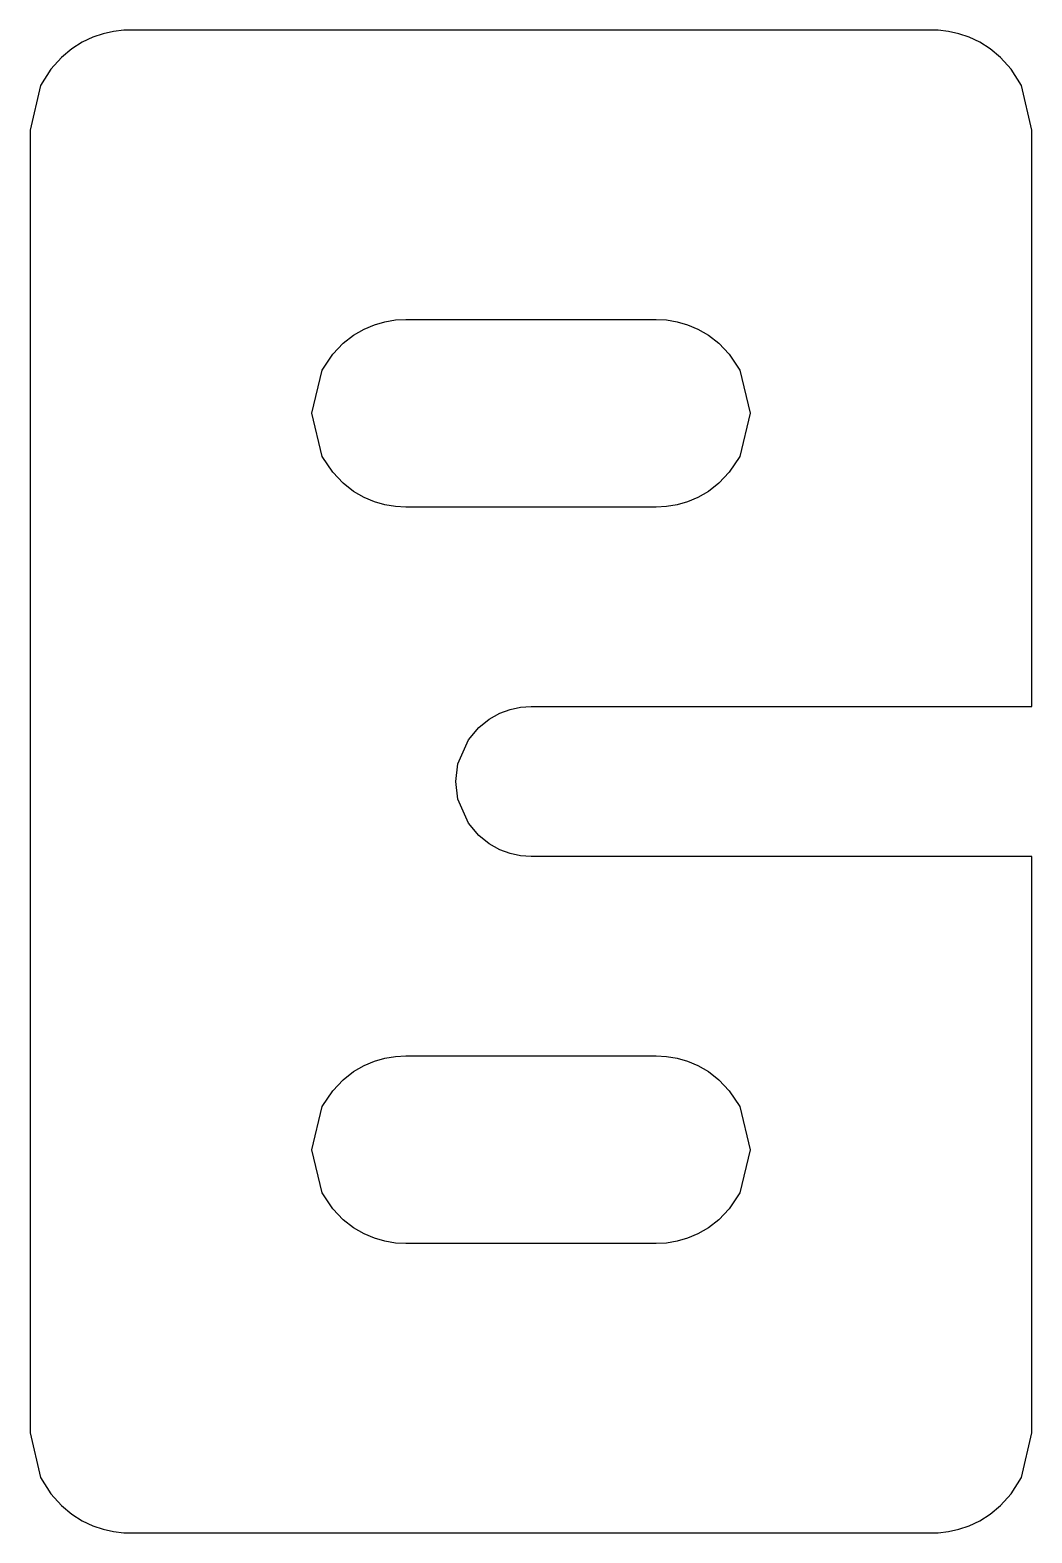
# Model space of a CAD drawing. Header units: millimetres. Extents: x -40 to 40, y -60 to 60.
import ezdxf

# ---------------------------------------------------------------- set-up
doc = ezdxf.new("R2010")
doc.units = ezdxf.units.MM

msp = doc.modelspace()

# ---------------------------------------------------------------- linework, layer by layer
at = {"layer": 'CUT_MM'}
for p, q in [((-32, 60), (-32.5, 59.98)), ((-31.67, 60), (-32, 60)), ((-30.83, 60), (-31.67, 60)), ((-30, 60), (-30.83, 60)), ((-29.17, 60), (-30, 60)), ((-28.33, 60), (-29.17, 60)), ((-27.5, 60), (-28.33, 60)), ((-26.67, 60), (-27.5, 60)), ((-25.83, 60), (-26.67, 60)), ((-25, 60), (-25.83, 60)), ((-24.17, 60), (-25, 60)), ((-23.33, 60), (-24.17, 60)), ((-22.5, 60), (-23.33, 60)), ((-21.67, 60), (-22.5, 60)), ((-20.83, 60), (-21.67, 60)), ((-20, 60), (-20.83, 60)), ((-19.17, 60), (-20, 60)), ((-18.33, 60), (-19.17, 60)), ((-17.5, 60), (-18.33, 60)), ((-16.67, 60), (-17.5, 60)), ((-15.83, 60), (-16.67, 60)), ((-15, 60), (-15.83, 60)), ((-14.17, 60), (-15, 60)), ((-13.33, 60), (-14.17, 60)), ((-12.5, 60), (-13.33, 60)), ((-11.67, 60), (-12.5, 60)), ((-10.83, 60), (-11.67, 60)), ((-10, 60), (-10.83, 60)), ((-9.17, 60), (-10, 60)), ((-8.33, 60), (-9.17, 60)), ((-7.5, 60), (-8.33, 60)), ((-6.67, 60), (-7.5, 60)), ((-6, 60), (-6.67, 60)), ((-5.83, 60), (-6, 60)), ((-5, 60), (-5.83, 60)), ((-4.17, 60), (-5, 60)), ((-3.33, 60), (-4.17, 60)), ((-2.5, 60), (-3.33, 60)), ((-1.67, 60), (-2.5, 60)), ((-0.83, 60), (-1.67, 60)), ((0, 60), (-0.83, 60)), ((0.83, 60), (0, 60)), ((1.67, 60), (0.83, 60)), ((2.5, 60), (1.67, 60)), ((3.33, 60), (2.5, 60)), ((4.17, 60), (3.33, 60)), ((5, 60), (4.17, 60)), ((5.83, 60), (5, 60)), ((6.67, 60), (5.83, 60)), ((7.5, 60), (6.67, 60)), ((8.33, 60), (7.5, 60)), ((9.17, 60), (8.33, 60)), ((10, 60), (9.17, 60)), ((10.83, 60), (10, 60)), ((11.67, 60), (10.83, 60)), ((12.5, 60), (11.67, 60)), ((13.33, 60), (12.5, 60)), ((14.17, 60), (13.33, 60)), ((15, 60), (14.17, 60)), ((15.83, 60), (15, 60)), ((16.67, 60), (15.83, 60)), ((17.5, 60), (16.67, 60)), ((18.33, 60), (17.5, 60)), ((19.17, 60), (18.33, 60)), ((20, 60), (19.17, 60)), ((20.83, 60), (20, 60)), ((21.67, 60), (20.83, 60)), ((22.5, 60), (21.67, 60)), ((23.33, 60), (22.5, 60)), ((24.17, 60), (23.33, 60)), ((25, 60), (24.17, 60)), ((25.83, 60), (25, 60)), ((26.67, 60), (25.83, 60)), ((27.5, 60), (26.67, 60)), ((28.33, 60), (27.5, 60)), ((29.17, 60), (28.33, 60)), ((30, 60), (29.17, 60)), ((30.83, 60), (30, 60)), ((31.67, 60), (30.83, 60)), ((32, 60), (31.67, 60)), ((32.5, 59.98), (32, 60)), ((-35.83, 59.02), (-36.67, 58.5)), ((-35, 59.42), (-35.83, 59.02)), ((-34.17, 59.7), (-35, 59.42)), ((-33.33, 59.89), (-34.17, 59.7)), ((-32.5, 59.98), (-33.33, 59.89)), ((33.33, 59.89), (32.5, 59.98)), ((34.17, 59.7), (33.33, 59.89)), ((35, 59.42), (34.17, 59.7)), ((35.83, 59.02), (35, 59.42)), ((36.67, 58.5), (35.83, 59.02)), ((-37.5, 57.81), (-38.33, 56.89)), ((-36.67, 58.5), (-37.5, 57.81)), ((37.5, 57.81), (36.67, 58.5)), ((38.33, 56.89), (37.5, 57.81)), ((-38.33, 56.89), (-39.17, 55.56)), ((39.17, 55.56), (38.33, 56.89)), ((-39.17, 55.56), (-40, 52)), ((40, 52), (39.17, 55.56)), ((-40, 52), (-40, 29.4)), ((40, 29.4), (40, 52)), ((-14.17, 35.64), (-13.33, 36.12)), ((-13.33, 36.12), (-12.5, 36.47)), ((-12.5, 36.47), (-11.67, 36.71)), ((-11.67, 36.71), (-10.83, 36.85)), ((-10.83, 36.85), (-10, 36.9)), ((-10, 36.9), (-9.17, 36.9)), ((-9.17, 36.9), (-8.33, 36.9)), ((-8.33, 36.9), (-7.5, 36.9)), ((-7.5, 36.9), (-6.67, 36.9)), ((-6.67, 36.9), (-6, 36.9)), ((-6, 36.9), (-5.83, 36.9)), ((-5.83, 36.9), (-5, 36.9)), ((-5, 36.9), (-4.17, 36.9)), ((-4.17, 36.9), (-3.33, 36.9)), ((-3.33, 36.9), (-2.5, 36.9)), ((-2.5, 36.9), (-1.67, 36.9)), ((-1.67, 36.9), (-0.83, 36.9)), ((-0.83, 36.9), (0, 36.9)), ((0, 36.9), (0.83, 36.9)), ((0.83, 36.9), (1.67, 36.9)), ((1.67, 36.9), (2.5, 36.9)), ((2.5, 36.9), (3.33, 36.9)), ((3.33, 36.9), (4.17, 36.9)), ((4.17, 36.9), (5, 36.9)), ((5, 36.9), (5.83, 36.9)), ((5.83, 36.9), (6.67, 36.9)), ((6.67, 36.9), (7.5, 36.9)), ((7.5, 36.9), (8.33, 36.9)), ((8.33, 36.9), (9.17, 36.9)), ((9.17, 36.9), (10, 36.9)), ((10, 36.9), (10.83, 36.85)), ((10.83, 36.85), (11.67, 36.71)), ((11.67, 36.71), (12.5, 36.47)), ((12.5, 36.47), (13.33, 36.12)), ((13.33, 36.12), (14.17, 35.64)), ((-15.83, 34.11), (-15, 34.99)), ((-15, 34.99), (-14.17, 35.64)), ((14.17, 35.64), (15, 34.99)), ((15, 34.99), (15.83, 34.11)), ((-16.67, 32.84), (-15.83, 34.11)), ((15.83, 34.11), (16.67, 32.84)), ((-17.5, 29.4), (-16.67, 32.84)), ((16.67, 32.84), (17.5, 29.4)), ((-40, 29.4), (-40, 0)), ((-16.67, 25.96), (-17.5, 29.4)), ((17.5, 29.4), (16.67, 25.96)), ((40, 6), (40, 29.4)), ((-15.83, 24.69), (-16.67, 25.96)), ((16.67, 25.96), (15.83, 24.69)), ((-15, 23.81), (-15.83, 24.69)), ((15.83, 24.69), (15, 23.81)), ((-14.17, 23.16), (-15, 23.81)), ((-13.33, 22.68), (-14.17, 23.16)), ((14.17, 23.16), (13.33, 22.68)), ((15, 23.81), (14.17, 23.16)), ((-12.5, 22.33), (-13.33, 22.68)), ((-11.67, 22.09), (-12.5, 22.33)), ((-10.83, 21.95), (-11.67, 22.09)), ((-10, 21.9), (-10.83, 21.95)), ((-9.17, 21.9), (-10, 21.9)), ((-8.33, 21.9), (-9.17, 21.9)), ((-7.5, 21.9), (-8.33, 21.9)), ((-6.67, 21.9), (-7.5, 21.9)), ((-6, 21.9), (-6.67, 21.9)), ((-5.83, 21.9), (-6, 21.9)), ((-5, 21.9), (-5.83, 21.9)), ((-4.17, 21.9), (-5, 21.9)), ((-3.33, 21.9), (-4.17, 21.9)), ((-2.5, 21.9), (-3.33, 21.9)), ((-1.67, 21.9), (-2.5, 21.9)), ((-0.83, 21.9), (-1.67, 21.9)), ((0, 21.9), (-0.83, 21.9)), ((0.83, 21.9), (0, 21.9)), ((1.67, 21.9), (0.83, 21.9)), ((2.5, 21.9), (1.67, 21.9)), ((3.33, 21.9), (2.5, 21.9)), ((4.17, 21.9), (3.33, 21.9)), ((5, 21.9), (4.17, 21.9)), ((5.83, 21.9), (5, 21.9)), ((6.67, 21.9), (5.83, 21.9)), ((7.5, 21.9), (6.67, 21.9)), ((8.33, 21.9), (7.5, 21.9)), ((9.17, 21.9), (8.33, 21.9)), ((10, 21.9), (9.17, 21.9)), ((10.83, 21.95), (10, 21.9)), ((11.67, 22.09), (10.83, 21.95)), ((12.5, 22.33), (11.67, 22.09)), ((13.33, 22.68), (12.5, 22.33)), ((-0.83, 5.94), (0, 6)), ((0, 6), (0.83, 6)), ((0.83, 6), (1.67, 6)), ((1.67, 6), (2.5, 6)), ((2.5, 6), (3.33, 6)), ((3.33, 6), (4.17, 6)), ((4.17, 6), (5, 6)), ((5, 6), (5.83, 6)), ((5.83, 6), (6.67, 6)), ((6.67, 6), (7.5, 6)), ((7.5, 6), (8.33, 6)), ((8.33, 6), (9.17, 6)), ((9.17, 6), (10, 6)), ((10, 6), (10.83, 6)), ((10.83, 6), (11.67, 6)), ((11.67, 6), (12.5, 6)), ((12.5, 6), (13.33, 6)), ((13.33, 6), (14.17, 6)), ((14.17, 6), (15, 6)), ((15, 6), (15.83, 6)), ((15.83, 6), (16.67, 6)), ((16.67, 6), (17.5, 6)), ((17.5, 6), (18.33, 6)), ((18.33, 6), (19.17, 6)), ((19.17, 6), (20, 6)), ((20, 6), (20.83, 6)), ((20.83, 6), (21.67, 6)), ((21.67, 6), (22.5, 6)), ((22.5, 6), (23.33, 6)), ((23.33, 6), (24.17, 6)), ((24.17, 6), (25, 6)), ((25, 6), (25.83, 6)), ((25.83, 6), (26.67, 6)), ((26.67, 6), (27.5, 6)), ((27.5, 6), (28.33, 6)), ((28.33, 6), (29.17, 6)), ((29.17, 6), (30, 6)), ((30, 6), (30.83, 6)), ((30.83, 6), (31.67, 6)), ((31.67, 6), (32, 6)), ((32, 6), (32.5, 6)), ((32.5, 6), (33.33, 6)), ((33.33, 6), (34.17, 6)), ((34.17, 6), (35, 6)), ((35, 6), (35.83, 6)), ((35.83, 6), (36.67, 6)), ((36.67, 6), (37.5, 6)), ((37.5, 6), (38.33, 6)), ((38.33, 6), (39.17, 6)), ((39.17, 6), (40, 6)), ((-4.17, 4.32), (-3.33, 4.99)), ((-3.33, 4.99), (-2.5, 5.45)), ((-2.5, 5.45), (-1.67, 5.76)), ((-1.67, 5.76), (-0.83, 5.94)), ((-5, 3.32), (-4.17, 4.32)), ((-5.83, 1.4), (-5, 3.32)), ((-6, 0), (-5.83, 1.4)), ((-40, 0), (-40, -29.4)), ((-5.83, -1.4), (-6, 0)), ((-5, -3.32), (-5.83, -1.4)), ((-4.17, -4.32), (-5, -3.32)), ((-3.33, -4.99), (-4.17, -4.32)), ((-2.5, -5.45), (-3.33, -4.99)), ((-1.67, -5.76), (-2.5, -5.45)), ((-0.83, -5.94), (-1.67, -5.76)), ((0, -6), (-0.83, -5.94)), ((0.83, -6), (0, -6)), ((1.67, -6), (0.83, -6)), ((2.5, -6), (1.67, -6)), ((3.33, -6), (2.5, -6)), ((4.17, -6), (3.33, -6)), ((5, -6), (4.17, -6)), ((5.83, -6), (5, -6)), ((6.67, -6), (5.83, -6)), ((7.5, -6), (6.67, -6)), ((8.33, -6), (7.5, -6)), ((9.17, -6), (8.33, -6)), ((10, -6), (9.17, -6)), ((10.83, -6), (10, -6)), ((11.67, -6), (10.83, -6)), ((12.5, -6), (11.67, -6)), ((13.33, -6), (12.5, -6)), ((14.17, -6), (13.33, -6)), ((15, -6), (14.17, -6)), ((15.83, -6), (15, -6)), ((16.67, -6), (15.83, -6)), ((17.5, -6), (16.67, -6)), ((18.33, -6), (17.5, -6)), ((19.17, -6), (18.33, -6)), ((20, -6), (19.17, -6)), ((20.83, -6), (20, -6)), ((21.67, -6), (20.83, -6)), ((22.5, -6), (21.67, -6)), ((23.33, -6), (22.5, -6)), ((24.17, -6), (23.33, -6)), ((25, -6), (24.17, -6)), ((25.83, -6), (25, -6)), ((26.67, -6), (25.83, -6)), ((27.5, -6), (26.67, -6)), ((28.33, -6), (27.5, -6)), ((29.17, -6), (28.33, -6)), ((30, -6), (29.17, -6)), ((30.83, -6), (30, -6)), ((31.67, -6), (30.83, -6)), ((32, -6), (31.67, -6)), ((32.5, -6), (32, -6)), ((33.33, -6), (32.5, -6)), ((34.17, -6), (33.33, -6)), ((35, -6), (34.17, -6)), ((35.83, -6), (35, -6)), ((36.67, -6), (35.83, -6)), ((37.5, -6), (36.67, -6)), ((38.33, -6), (37.5, -6)), ((39.17, -6), (38.33, -6)), ((40, -6), (39.17, -6)), ((40, -29.4), (40, -6)), ((-14.17, -23.16), (-13.33, -22.68)), ((-13.33, -22.68), (-12.5, -22.33)), ((-12.5, -22.33), (-11.67, -22.09)), ((-11.67, -22.09), (-10.83, -21.95)), ((-10.83, -21.95), (-10, -21.9)), ((-10, -21.9), (-9.17, -21.9)), ((-9.17, -21.9), (-8.33, -21.9)), ((-8.33, -21.9), (-7.5, -21.9)), ((-7.5, -21.9), (-6.67, -21.9)), ((-6.67, -21.9), (-6, -21.9)), ((-6, -21.9), (-5.83, -21.9)), ((-5.83, -21.9), (-5, -21.9)), ((-5, -21.9), (-4.17, -21.9)), ((-4.17, -21.9), (-3.33, -21.9)), ((-3.33, -21.9), (-2.5, -21.9)), ((-2.5, -21.9), (-1.67, -21.9)), ((-1.67, -21.9), (-0.83, -21.9)), ((-0.83, -21.9), (0, -21.9)), ((0, -21.9), (0.83, -21.9)), ((0.83, -21.9), (1.67, -21.9)), ((1.67, -21.9), (2.5, -21.9)), ((2.5, -21.9), (3.33, -21.9)), ((3.33, -21.9), (4.17, -21.9)), ((4.17, -21.9), (5, -21.9)), ((5, -21.9), (5.83, -21.9)), ((5.83, -21.9), (6.67, -21.9)), ((6.67, -21.9), (7.5, -21.9)), ((7.5, -21.9), (8.33, -21.9)), ((8.33, -21.9), (9.17, -21.9)), ((9.17, -21.9), (10, -21.9)), ((10, -21.9), (10.83, -21.95)), ((10.83, -21.95), (11.67, -22.09)), ((11.67, -22.09), (12.5, -22.33)), ((12.5, -22.33), (13.33, -22.68)), ((13.33, -22.68), (14.17, -23.16)), ((-15.83, -24.69), (-15, -23.81)), ((-15, -23.81), (-14.17, -23.16)), ((14.17, -23.16), (15, -23.81)), ((15, -23.81), (15.83, -24.69)), ((-16.67, -25.96), (-15.83, -24.69)), ((15.83, -24.69), (16.67, -25.96)), ((-17.5, -29.4), (-16.67, -25.96)), ((16.67, -25.96), (17.5, -29.4)), ((-40, -29.4), (-40, -52)), ((-16.67, -32.84), (-17.5, -29.4)), ((17.5, -29.4), (16.67, -32.84)), ((40, -52), (40, -29.4)), ((-15.83, -34.11), (-16.67, -32.84)), ((16.67, -32.84), (15.83, -34.11)), ((-15, -34.99), (-15.83, -34.11)), ((15.83, -34.11), (15, -34.99)), ((-14.17, -35.64), (-15, -34.99)), ((-13.33, -36.12), (-14.17, -35.64)), ((14.17, -35.64), (13.33, -36.12)), ((15, -34.99), (14.17, -35.64)), ((-12.5, -36.47), (-13.33, -36.12)), ((-11.67, -36.71), (-12.5, -36.47)), ((-10.83, -36.85), (-11.67, -36.71)), ((-10, -36.9), (-10.83, -36.85)), ((-9.17, -36.9), (-10, -36.9)), ((-8.33, -36.9), (-9.17, -36.9)), ((-7.5, -36.9), (-8.33, -36.9)), ((-6.67, -36.9), (-7.5, -36.9)), ((-6, -36.9), (-6.67, -36.9)), ((-5.83, -36.9), (-6, -36.9)), ((-5, -36.9), (-5.83, -36.9)), ((-4.17, -36.9), (-5, -36.9)), ((-3.33, -36.9), (-4.17, -36.9)), ((-2.5, -36.9), (-3.33, -36.9)), ((-1.67, -36.9), (-2.5, -36.9)), ((-0.83, -36.9), (-1.67, -36.9)), ((0, -36.9), (-0.83, -36.9)), ((0.83, -36.9), (0, -36.9)), ((1.67, -36.9), (0.83, -36.9)), ((2.5, -36.9), (1.67, -36.9)), ((3.33, -36.9), (2.5, -36.9)), ((4.17, -36.9), (3.33, -36.9)), ((5, -36.9), (4.17, -36.9)), ((5.83, -36.9), (5, -36.9)), ((6.67, -36.9), (5.83, -36.9)), ((7.5, -36.9), (6.67, -36.9)), ((8.33, -36.9), (7.5, -36.9)), ((9.17, -36.9), (8.33, -36.9)), ((10, -36.9), (9.17, -36.9)), ((10.83, -36.85), (10, -36.9)), ((11.67, -36.71), (10.83, -36.85)), ((12.5, -36.47), (11.67, -36.71)), ((13.33, -36.12), (12.5, -36.47)), ((-40, -52), (-39.17, -55.56)), ((39.17, -55.56), (40, -52)), ((-39.17, -55.56), (-38.33, -56.89)), ((38.33, -56.89), (39.17, -55.56)), ((-38.33, -56.89), (-37.5, -57.81)), ((37.5, -57.81), (38.33, -56.89)), ((-37.5, -57.81), (-36.67, -58.5)), ((-36.67, -58.5), (-35.83, -59.02)), ((35.83, -59.02), (36.67, -58.5)), ((36.67, -58.5), (37.5, -57.81)), ((-35.83, -59.02), (-35, -59.42)), ((-35, -59.42), (-34.17, -59.7)), ((-34.17, -59.7), (-33.33, -59.89)), ((-33.33, -59.89), (-32.5, -59.98)), ((-32.5, -59.98), (-32, -60)), ((-32, -60), (-31.67, -60)), ((-31.67, -60), (-30.83, -60)), ((-30.83, -60), (-30, -60)), ((-30, -60), (-29.17, -60)), ((-29.17, -60), (-28.33, -60)), ((-28.33, -60), (-27.5, -60)), ((-27.5, -60), (-26.67, -60)), ((-26.67, -60), (-25.83, -60)), ((-25.83, -60), (-25, -60)), ((-25, -60), (-24.17, -60)), ((-24.17, -60), (-23.33, -60)), ((-23.33, -60), (-22.5, -60)), ((-22.5, -60), (-21.67, -60)), ((-21.67, -60), (-20.83, -60)), ((-20.83, -60), (-20, -60)), ((-20, -60), (-19.17, -60)), ((-19.17, -60), (-18.33, -60)), ((-18.33, -60), (-17.5, -60)), ((-17.5, -60), (-16.67, -60)), ((-16.67, -60), (-15.83, -60)), ((-15.83, -60), (-15, -60)), ((-15, -60), (-14.17, -60)), ((-14.17, -60), (-13.33, -60)), ((-13.33, -60), (-12.5, -60)), ((-12.5, -60), (-11.67, -60)), ((-11.67, -60), (-10.83, -60)), ((-10.83, -60), (-10, -60)), ((-10, -60), (-9.17, -60)), ((-9.17, -60), (-8.33, -60)), ((-8.33, -60), (-7.5, -60)), ((-7.5, -60), (-6.67, -60)), ((-6.67, -60), (-6, -60)), ((-6, -60), (-5.83, -60)), ((-5.83, -60), (-5, -60)), ((-5, -60), (-4.17, -60)), ((-4.17, -60), (-3.33, -60)), ((-3.33, -60), (-2.5, -60)), ((-2.5, -60), (-1.67, -60)), ((-1.67, -60), (-0.83, -60)), ((-0.83, -60), (0, -60)), ((0, -60), (0.83, -60)), ((0.83, -60), (1.67, -60)), ((1.67, -60), (2.5, -60)), ((2.5, -60), (3.33, -60)), ((3.33, -60), (4.17, -60)), ((4.17, -60), (5, -60)), ((5, -60), (5.83, -60)), ((5.83, -60), (6.67, -60)), ((6.67, -60), (7.5, -60)), ((7.5, -60), (8.33, -60)), ((8.33, -60), (9.17, -60)), ((9.17, -60), (10, -60)), ((10, -60), (10.83, -60)), ((10.83, -60), (11.67, -60)), ((11.67, -60), (12.5, -60)), ((12.5, -60), (13.33, -60)), ((13.33, -60), (14.17, -60)), ((14.17, -60), (15, -60)), ((15, -60), (15.83, -60)), ((15.83, -60), (16.67, -60)), ((16.67, -60), (17.5, -60)), ((17.5, -60), (18.33, -60)), ((18.33, -60), (19.17, -60)), ((19.17, -60), (20, -60)), ((20, -60), (20.83, -60)), ((20.83, -60), (21.67, -60)), ((21.67, -60), (22.5, -60)), ((22.5, -60), (23.33, -60)), ((23.33, -60), (24.17, -60)), ((24.17, -60), (25, -60)), ((25, -60), (25.83, -60)), ((25.83, -60), (26.67, -60)), ((26.67, -60), (27.5, -60)), ((27.5, -60), (28.33, -60)), ((28.33, -60), (29.17, -60)), ((29.17, -60), (30, -60)), ((30, -60), (30.83, -60)), ((30.83, -60), (31.67, -60)), ((31.67, -60), (32, -60)), ((32, -60), (32.5, -59.98)), ((32.5, -59.98), (33.33, -59.89)), ((33.33, -59.89), (34.17, -59.7)), ((34.17, -59.7), (35, -59.42)), ((35, -59.42), (35.83, -59.02))]:
    msp.add_line(p, q, dxfattribs=at)

doc.saveas('drawing.dxf')
